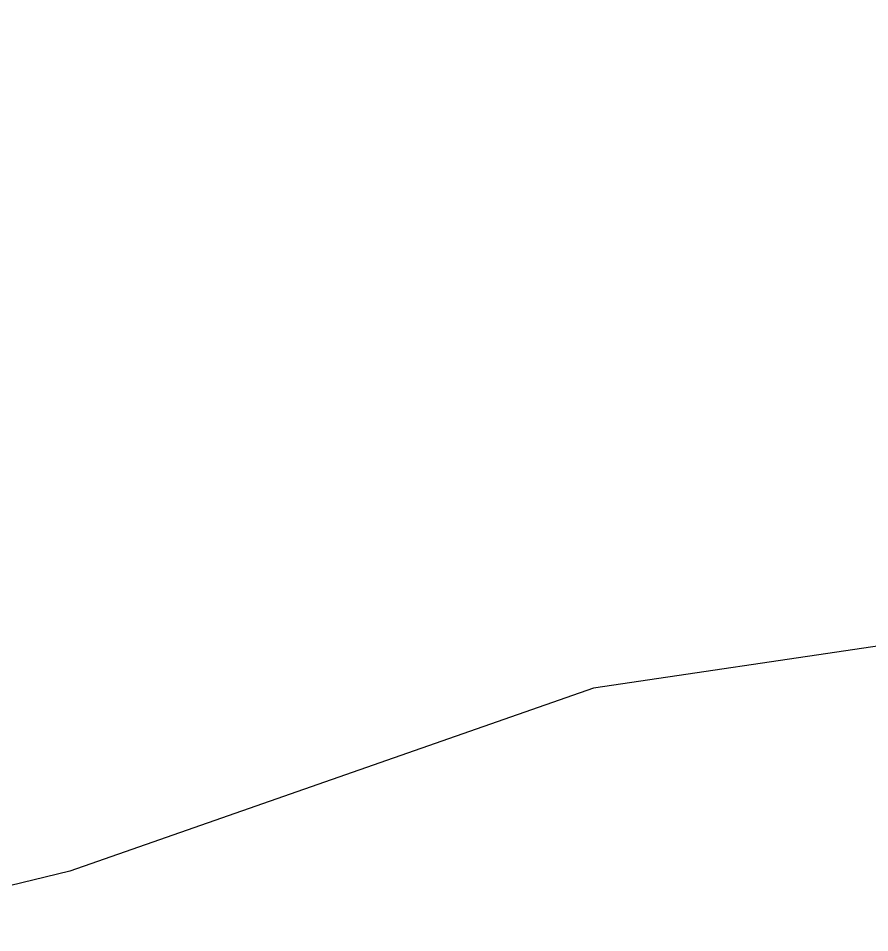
# Model space of a CAD drawing. Header units: inches. Extents: x 653559 to 669309, y 7245317 to 7256454.
# Drawn here: x 656348.6 to 656400.9, y 7253556.9 to 7253613 of the extents above; entities that cross this region are included whole.
import ezdxf

# ---------------------------------------------------------------- set-up
doc = ezdxf.new("R2010")
doc.units = ezdxf.units.IN
doc.header["$MEASUREMENT"] = 0
doc.layers.add('Cauce', color=5, linetype='Continuous')
doc.layers.add('Perimetral', color=190, linetype='Continuous')

msp = doc.modelspace()

# ---------------------------------------------------------------- linework, layer by layer
at = {"layer": 'Cauce', "color": 160}
msp.add_polyline3d([(656421.84, 7253676.91, 0), (656432.81, 7253657.58, 0), (656434.12, 7253654.48, 0), (656434.23, 7253652.74, 0), (656431.95, 7253642.86, 0), (656428.72, 7253636.45, 0), (656425.72, 7253633.14, 0), (656408.73, 7253624.78, 0), (656407.08, 7253622.72, 0), (656407.03, 7253620.12, 0), (656407.59, 7253616.92, 0), (656413.24, 7253598.74, 0), (656414.11, 7253593, 0), (656413.48, 7253583.42, 0), (656412.4, 7253580.23, 0), (656410.72, 7253577.42, 0), (656401.62, 7253574.51, 0), (656383.92, 7253571.88, 0), (656351.76, 7253560.64, 0), (656336.15, 7253556.85, 0)], dxfattribs=at)
at = {"layer": 'Perimetral', "color": 200}
msp.add_polyline3d([(656421.84, 7253676.91, 0), (656432.81, 7253657.58, 0), (656434.12, 7253654.48, 0), (656434.23, 7253652.74, 0), (656431.95, 7253642.86, 0), (656428.72, 7253636.45, 0), (656425.72, 7253633.14, 0), (656408.73, 7253624.78, 0), (656407.08, 7253622.72, 0), (656407.03, 7253620.12, 0), (656407.59, 7253616.92, 0), (656413.24, 7253598.74, 0), (656414.11, 7253593, 0), (656413.48, 7253583.42, 0), (656412.4, 7253580.23, 0), (656410.72, 7253577.42, 0), (656401.62, 7253574.51, 0), (656383.92, 7253571.88, 0), (656351.76, 7253560.64, 0), (656336.15, 7253556.85, 0)], dxfattribs=at)

doc.saveas('drawing.dxf')
